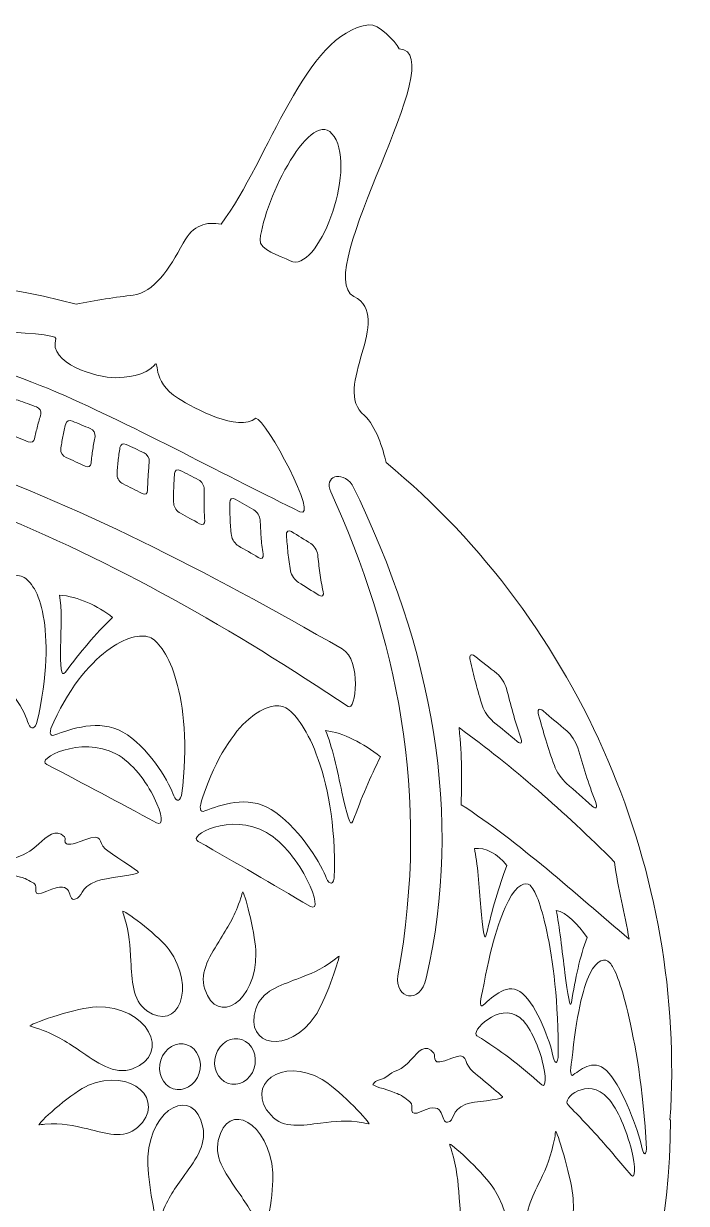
# Model space of a CAD drawing. Header units: centimetres. Extents: x -22.5 to 21.2, y -16.4 to 15.5.
# Drawn here: x -14.6 to -8.93, y 4.98 to 15.08 of the extents above; entities that cross this region are included whole.
import ezdxf

# ---------------------------------------------------------------- set-up
doc = ezdxf.new("R2010")
doc.units = ezdxf.units.CM
doc.header["$MEASUREMENT"] = 0
doc.layers.add('layer 1', color=7, linetype='Continuous')

msp = doc.modelspace()

# ---------------------------------------------------------------- linework, layer by layer
at = {"layer": 'layer 1', "color": 250, "lineweight": 9}
for points, knots in [([(-9.06536, 5.69932), (-9.06784, 5.69932), (-9.06914, 5.69932), (-9.06914, 5.69932), (-9.06914, 5.69932), (-8.92865, 7.80084), (-9.8198, 9.93828), (-11.4988, 11.32649), (-11.4988, 11.32649), (-11.52629, 11.44454), (-11.5877, 11.63869), (-11.6837, 11.72987), (-11.6837, 11.72987), (-11.97828, 11.96135), (-11.42037, 12.57154), (-11.77544, 12.74838), (-11.77544, 12.74838), (-12.1509, 12.94857), (-10.91594, 14.83874), (-11.38669, 14.86923), (-11.38669, 14.86923), (-11.42521, 14.9367), (-11.56457, 15.08459), (-11.64624, 15.07427), (-11.64624, 15.07427), (-12.19786, 15.00457), (-12.49537, 13.92631), (-12.91246, 13.36741), (-12.91246, 13.36741), (-13.03745, 13.39022), (-13.15153, 13.36417), (-13.23609, 13.20498), (-13.23609, 13.20498), (-13.35725, 12.98451), (-13.48688, 12.78333), (-13.6657, 12.76017), (-13.6657, 12.76017), (-13.79674, 12.74318), (-14.00272, 12.71655), (-14.15212, 12.68315), (-14.15212, 12.68315), (-17.14998, 13.46375), (-20.36092, 12.11421), (-21.76948, 9.28622), (-21.76948, 9.28622), (-22.34258, 8.13559), (-22.5406, 6.89419), (-22.41024, 5.69698), (-22.41024, 5.69698), (-22.41016, 5.6962), (-22.4097, 5.69932), (-22.41049, 5.69932), (-22.41049, 5.69932), (-22.41049, 2.2202), (-19.42309, -0.60017), (-15.73793, -0.60017), (-15.73793, -0.60017), (-12.05276, -0.60017), (-9.06536, 2.2202), (-9.06536, 5.69932)], [0, 0, 0, 0, 0.0625, 0.0625, 0.0625, 0.0625, 0.125, 0.125, 0.125, 0.125, 0.1875, 0.1875, 0.1875, 0.1875, 0.25, 0.25, 0.25, 0.25, 0.3125, 0.3125, 0.3125, 0.3125, 0.375, 0.375, 0.375, 0.375, 0.4375, 0.4375, 0.4375, 0.4375, 0.5, 0.5, 0.5, 0.5, 0.5625, 0.5625, 0.5625, 0.5625, 0.625, 0.625, 0.625, 0.625, 0.6875, 0.6875, 0.6875, 0.6875, 0.75, 0.75, 0.75, 0.75, 0.8125, 0.8125, 0.8125, 0.8125, 0.875, 0.875, 0.875, 0.875, 1, 1, 1, 1]), ([(-11.94518, 14.11882), (-12.13161, 14.40315), (-12.54216, 13.58491), (-12.57862, 13.23531), (-12.57862, 13.23531), (-12.58765, 13.14898), (-12.40753, 13.09873), (-12.31962, 13.05409), (-12.31962, 13.05409), (-12.09041, 12.9377), (-11.74746, 13.81954), (-11.94518, 14.11882)], [0, 0, 0, 0, 0.25, 0.25, 0.25, 0.25, 0.5, 0.5, 0.5, 0.5, 1, 1, 1, 1]), ([(-15.73109, 12.39123), (-15.87916, 12.42333), (-15.74424, 12.45741), (-15.5848, 12.46783), (-15.5848, 12.46783), (-15.492, 12.47389), (-14.30657, 12.44891), (-14.32634, 12.38887), (-14.32634, 12.38887), (-14.39684, 12.17467), (-13.98224, 12.05434), (-13.81366, 12.05285), (-13.81366, 12.05285), (-13.74104, 12.05219), (-13.55382, 12.07218), (-13.48334, 12.16097), (-13.48334, 12.16097), (-13.43372, 12.2235), (-13.5211, 12.02645), (-13.27678, 11.87455), (-13.27678, 11.87455), (-13.144, 11.79198), (-12.76577, 11.58287), (-12.61536, 11.70639), (-12.61536, 11.70639), (-12.52518, 11.69841), (-12.0638, 10.82234), (-12.23693, 10.90603), (-12.23693, 10.90603), (-12.8118, 11.18405), (-13.66465, 11.64513), (-14.30626, 11.92382), (-14.30626, 11.92382), (-14.49538, 12.00598), (-15.19729, 12.27542), (-15.73109, 12.39123)], [0, 0, 0, 0, 0.1, 0.1, 0.1, 0.1, 0.2, 0.2, 0.2, 0.2, 0.3, 0.3, 0.3, 0.3, 0.4, 0.4, 0.4, 0.4, 0.5, 0.5, 0.5, 0.5, 0.6, 0.6, 0.6, 0.6, 0.7, 0.7, 0.7, 0.7, 0.8, 0.8, 0.8, 0.8, 1, 1, 1, 1]), ([(-18.53664, 11.88726), (-16.40236, 12.0299), (-14.19861, 11.07097), (-11.87682, 9.73178), (-11.87682, 9.73178), (-11.70285, 9.6329), (-11.76344, 9.19527), (-11.8239, 9.23728), (-11.8239, 9.23728), (-13.77292, 10.54315), (-15.92032, 11.59442), (-18.5769, 11.74839), (-18.5769, 11.74839), (-18.65529, 11.76601), (-18.60205, 11.88833), (-18.53664, 11.88726)], [0, 0, 0, 0, 0.2, 0.2, 0.2, 0.2, 0.4, 0.4, 0.4, 0.4, 0.6, 0.6, 0.6, 0.6, 1, 1, 1, 1]), ([(-14.64833, 11.86051), (-14.59577, 11.8411), (-14.54481, 11.82249), (-14.49221, 11.80319), (-14.49221, 11.80319), (-14.4676, 11.79415), (-14.44874, 11.76615), (-14.45532, 11.7423), (-14.45532, 11.7423), (-14.46493, 11.70739), (-14.47544, 11.67271), (-14.48449, 11.63739), (-14.48449, 11.63739), (-14.49352, 11.60214), (-14.50254, 11.56658), (-14.50872, 11.53031), (-14.50872, 11.53031), (-14.51294, 11.50541), (-14.53773, 11.49422), (-14.5635, 11.50493), (-14.5635, 11.50493), (-14.61924, 11.52801), (-14.67314, 11.5509), (-14.72822, 11.57317), (-14.72822, 11.57317), (-14.75582, 11.58431), (-14.77497, 11.61143), (-14.76976, 11.63477), (-14.76976, 11.63477), (-14.76201, 11.66965), (-14.75258, 11.70353), (-14.74196, 11.73701), (-14.74196, 11.73701), (-14.73128, 11.77047), (-14.71948, 11.80357), (-14.7083, 11.83675), (-14.7083, 11.83675), (-14.70074, 11.85923), (-14.67457, 11.87018), (-14.64833, 11.86051)], [0, 0, 0, 0, 0.09090909, 0.09090909, 0.09090909, 0.09090909, 0.18181818, 0.18181818, 0.18181818, 0.18181818, 0.27272727, 0.27272727, 0.27272727, 0.27272727, 0.36363636, 0.36363636, 0.36363636, 0.36363636, 0.45454545, 0.45454545, 0.45454545, 0.45454545, 0.54545455, 0.54545455, 0.54545455, 0.54545455, 0.63636364, 0.63636364, 0.63636364, 0.63636364, 0.72727273, 0.72727273, 0.72727273, 0.72727273, 0.81818182, 0.81818182, 0.81818182, 0.81818182, 1, 1, 1, 1]), ([(-14.18546, 11.6817), (-14.13401, 11.66017), (-14.08416, 11.63933), (-14.03182, 11.61749), (-14.03182, 11.61749), (-14.00608, 11.60671), (-13.98705, 11.57661), (-13.99165, 11.55106), (-13.99165, 11.55106), (-13.99841, 11.5135), (-14.00552, 11.4759), (-14.01104, 11.43754), (-14.01104, 11.43754), (-14.01654, 11.39941), (-14.02232, 11.36109), (-14.02472, 11.32145), (-14.02472, 11.32145), (-14.02636, 11.29461), (-14.04978, 11.28325), (-14.07661, 11.29585), (-14.07661, 11.29585), (-14.13193, 11.32175), (-14.18465, 11.34693), (-14.23914, 11.37049), (-14.23914, 11.37049), (-14.26638, 11.38227), (-14.28896, 11.41273), (-14.28561, 11.43831), (-14.28561, 11.43831), (-14.28076, 11.47551), (-14.27422, 11.51271), (-14.2667, 11.54886), (-14.2667, 11.54886), (-14.25913, 11.58531), (-14.25161, 11.62158), (-14.24277, 11.65729), (-14.24277, 11.65729), (-14.23681, 11.68147), (-14.21121, 11.69249), (-14.18546, 11.6817)], [0, 0, 0, 0, 0.09090909, 0.09090909, 0.09090909, 0.09090909, 0.18181818, 0.18181818, 0.18181818, 0.18181818, 0.27272727, 0.27272727, 0.27272727, 0.27272727, 0.36363636, 0.36363636, 0.36363636, 0.36363636, 0.45454545, 0.45454545, 0.45454545, 0.45454545, 0.54545455, 0.54545455, 0.54545455, 0.54545455, 0.63636364, 0.63636364, 0.63636364, 0.63636364, 0.72727273, 0.72727273, 0.72727273, 0.72727273, 0.81818182, 0.81818182, 0.81818182, 0.81818182, 1, 1, 1, 1]), ([(-13.72578, 11.48245), (-13.67369, 11.4581), (-13.62404, 11.43486), (-13.57114, 11.41011), (-13.57114, 11.41011), (-13.54512, 11.39791), (-13.5246, 11.36526), (-13.52702, 11.33758), (-13.52702, 11.33758), (-13.53056, 11.29693), (-13.53406, 11.25606), (-13.53698, 11.21482), (-13.53698, 11.21482), (-13.53986, 11.17393), (-13.542, 11.13234), (-13.54117, 11.08961), (-13.54117, 11.08961), (-13.5406, 11.06066), (-13.56165, 11.04847), (-13.58873, 11.06261), (-13.58873, 11.06261), (-13.64449, 11.09161), (-13.69746, 11.11822), (-13.752, 11.14378), (-13.752, 11.14378), (-13.77965, 11.15674), (-13.8039, 11.19094), (-13.8031, 11.21843), (-13.8031, 11.21843), (-13.80193, 11.25935), (-13.79845, 11.29927), (-13.79428, 11.33893), (-13.79428, 11.33893), (-13.79009, 11.37841), (-13.78366, 11.41722), (-13.77806, 11.45609), (-13.77806, 11.45609), (-13.77428, 11.48249), (-13.75102, 11.49425), (-13.72578, 11.48245)], [0, 0, 0, 0, 0.09090909, 0.09090909, 0.09090909, 0.09090909, 0.18181818, 0.18181818, 0.18181818, 0.18181818, 0.27272727, 0.27272727, 0.27272727, 0.27272727, 0.36363636, 0.36363636, 0.36363636, 0.36363636, 0.45454545, 0.45454545, 0.45454545, 0.45454545, 0.54545455, 0.54545455, 0.54545455, 0.54545455, 0.63636364, 0.63636364, 0.63636364, 0.63636364, 0.72727273, 0.72727273, 0.72727273, 0.72727273, 0.81818182, 0.81818182, 0.81818182, 0.81818182, 1, 1, 1, 1]), ([(-13.26168, 11.25982), (-13.20896, 11.23271), (-13.15876, 11.20657), (-13.10533, 11.17887), (-13.10533, 11.17887), (-13.07901, 11.16526), (-13.05604, 11.12929), (-13.05661, 11.09942), (-13.05661, 11.09942), (-13.05749, 11.05581), (-13.05908, 11.01194), (-13.05826, 10.96717), (-13.05826, 10.96717), (-13.05749, 10.9225), (-13.0563, 10.87771), (-13.05176, 10.83112), (-13.05176, 10.83112), (-13.04877, 10.80028), (-13.06773, 10.78694), (-13.09586, 10.80303), (-13.09586, 10.80303), (-13.15206, 10.8352), (-13.20625, 10.86347), (-13.2612, 10.89211), (-13.2612, 10.89211), (-13.28909, 10.90659), (-13.31604, 10.94405), (-13.31764, 10.97422), (-13.31764, 10.97422), (-13.32002, 11.01865), (-13.31954, 11.06219), (-13.31784, 11.10485), (-13.31784, 11.10485), (-13.31608, 11.14767), (-13.31349, 11.19007), (-13.3115, 11.23237), (-13.3115, 11.23237), (-13.31013, 11.2613), (-13.28802, 11.27341), (-13.26168, 11.25982)], [0, 0, 0, 0, 0.09090909, 0.09090909, 0.09090909, 0.09090909, 0.18181818, 0.18181818, 0.18181818, 0.18181818, 0.27272727, 0.27272727, 0.27272727, 0.27272727, 0.36363636, 0.36363636, 0.36363636, 0.36363636, 0.45454545, 0.45454545, 0.45454545, 0.45454545, 0.54545455, 0.54545455, 0.54545455, 0.54545455, 0.63636364, 0.63636364, 0.63636364, 0.63636364, 0.72727273, 0.72727273, 0.72727273, 0.72727273, 0.81818182, 0.81818182, 0.81818182, 0.81818182, 1, 1, 1, 1]), ([(-11.97149, 11.07631), (-12.03661, 11.20975), (-11.88244, 11.26095), (-11.78941, 11.13731), (-11.78941, 11.13731), (-11.09882, 9.71915), (-10.83576, 8.31014), (-11.15542, 6.91359), (-11.15542, 6.91359), (-11.20582, 6.68082), (-11.42921, 6.73476), (-11.39833, 6.93343), (-11.39833, 6.93343), (-11.11326, 8.50308), (-11.41633, 9.83964), (-11.97149, 11.07631)], [0, 0, 0, 0, 0.2, 0.2, 0.2, 0.2, 0.4, 0.4, 0.4, 0.4, 0.6, 0.6, 0.6, 0.6, 1, 1, 1, 1]), ([(-12.79169, 11.01279), (-12.73768, 10.98226), (-12.68377, 10.95142), (-12.63137, 10.92167), (-12.63137, 10.92167), (-12.60398, 10.90618), (-12.57996, 10.86723), (-12.5782, 10.83502), (-12.5782, 10.83502), (-12.5756, 10.78735), (-12.57314, 10.73966), (-12.56956, 10.69123), (-12.56956, 10.69123), (-12.56598, 10.64326), (-12.56141, 10.59406), (-12.55348, 10.54415), (-12.55348, 10.54415), (-12.54806, 10.50998), (-12.5643, 10.49626), (-12.59356, 10.51411), (-12.59356, 10.51411), (-12.64974, 10.54831), (-12.70686, 10.58071), (-12.7631, 10.61286), (-12.7631, 10.61286), (-12.79044, 10.62847), (-12.81961, 10.66948), (-12.8239, 10.70236), (-12.8239, 10.70236), (-12.83022, 10.75084), (-12.83373, 10.79824), (-12.83521, 10.8448), (-12.83521, 10.8448), (-12.8367, 10.89105), (-12.83793, 10.93763), (-12.8384, 10.98346), (-12.8384, 10.98346), (-12.83874, 11.01451), (-12.81754, 11.02735), (-12.79169, 11.01279)], [0, 0, 0, 0, 0.09090909, 0.09090909, 0.09090909, 0.09090909, 0.18181818, 0.18181818, 0.18181818, 0.18181818, 0.27272727, 0.27272727, 0.27272727, 0.27272727, 0.36363636, 0.36363636, 0.36363636, 0.36363636, 0.45454545, 0.45454545, 0.45454545, 0.45454545, 0.54545455, 0.54545455, 0.54545455, 0.54545455, 0.63636364, 0.63636364, 0.63636364, 0.63636364, 0.72727273, 0.72727273, 0.72727273, 0.72727273, 0.81818182, 0.81818182, 0.81818182, 0.81818182, 1, 1, 1, 1]), ([(-12.30936, 10.73618), (-12.25409, 10.70206), (-12.19809, 10.6674), (-12.14357, 10.63379), (-12.14357, 10.63379), (-12.11672, 10.61724), (-12.08941, 10.57366), (-12.08541, 10.53902), (-12.08541, 10.53902), (-12.07944, 10.4869), (-12.07385, 10.43466), (-12.06688, 10.38282), (-12.06688, 10.38282), (-12.0598, 10.32991), (-12.05033, 10.27687), (-12.03854, 10.22214), (-12.03854, 10.22214), (-12.03066, 10.18551), (-12.04677, 10.17132), (-12.07624, 10.19076), (-12.07624, 10.19076), (-12.13364, 10.22862), (-12.19278, 10.26507), (-12.25104, 10.30122), (-12.25104, 10.30122), (-12.28016, 10.31927), (-12.3118, 10.36382), (-12.31842, 10.39964), (-12.31842, 10.39964), (-12.32809, 10.452), (-12.33441, 10.50326), (-12.33977, 10.5542), (-12.33977, 10.5542), (-12.34509, 10.60463), (-12.3486, 10.65475), (-12.35293, 10.70506), (-12.35293, 10.70506), (-12.35584, 10.73888), (-12.33622, 10.75274), (-12.30936, 10.73618)], [0, 0, 0, 0, 0.09090909, 0.09090909, 0.09090909, 0.09090909, 0.18181818, 0.18181818, 0.18181818, 0.18181818, 0.27272727, 0.27272727, 0.27272727, 0.27272727, 0.36363636, 0.36363636, 0.36363636, 0.36363636, 0.45454545, 0.45454545, 0.45454545, 0.45454545, 0.54545455, 0.54545455, 0.54545455, 0.54545455, 0.63636364, 0.63636364, 0.63636364, 0.63636364, 0.72727273, 0.72727273, 0.72727273, 0.72727273, 0.81818182, 0.81818182, 0.81818182, 0.81818182, 1, 1, 1, 1]), ([(-15.57821, 9.66383), (-15.63034, 9.5742), (-15.6239, 9.53807), (-15.57614, 9.55619), (-15.57614, 9.55619), (-15.43373, 9.61031), (-15.16818, 9.6981), (-14.96786, 9.5951), (-14.96786, 9.5951), (-14.7607, 9.4886), (-14.60053, 9.21574), (-14.56882, 9.10862), (-14.56882, 9.10862), (-14.55265, 9.05391), (-14.51557, 9.0285), (-14.49148, 9.09411), (-14.49148, 9.09411), (-14.39202, 9.51298), (-14.39964, 9.81303), (-14.43434, 10.01499), (-14.43434, 10.01499), (-14.4683, 10.21263), (-14.5456, 10.31826), (-14.60974, 10.34858), (-14.60974, 10.34858), (-14.67557, 10.37972), (-14.81884, 10.36174), (-14.9983, 10.26064), (-14.9983, 10.26064), (-15.17748, 10.15972), (-15.38917, 9.97243), (-15.57821, 9.66383)], [0, 0, 0, 0, 0.11111111, 0.11111111, 0.11111111, 0.11111111, 0.22222222, 0.22222222, 0.22222222, 0.22222222, 0.33333333, 0.33333333, 0.33333333, 0.33333333, 0.44444444, 0.44444444, 0.44444444, 0.44444444, 0.55555556, 0.55555556, 0.55555556, 0.55555556, 0.66666667, 0.66666667, 0.66666667, 0.66666667, 0.77777778, 0.77777778, 0.77777778, 0.77777778, 1, 1, 1, 1]), ([(-14.29661, 10.1926), (-14.13328, 10.17875), (-13.96981, 10.1006), (-13.84149, 10.00143), (-13.84149, 10.00143), (-13.91585, 9.92947), (-13.98528, 9.85472), (-14.05172, 9.77714), (-14.05172, 9.77714), (-14.11844, 9.69918), (-14.18226, 9.61807), (-14.24528, 9.5325), (-14.24528, 9.5325), (-14.28473, 9.47894), (-14.28921, 9.59312), (-14.28666, 9.74604), (-14.28666, 9.74604), (-14.28413, 9.89776), (-14.27266, 10.08803), (-14.29661, 10.1926)], [0, 0, 0, 0, 0.16666667, 0.16666667, 0.16666667, 0.16666667, 0.33333333, 0.33333333, 0.33333333, 0.33333333, 0.5, 0.5, 0.5, 0.5, 0.66666667, 0.66666667, 0.66666667, 0.66666667, 1, 1, 1, 1]), ([(-14.34421, 9.10819), (-14.39096, 9.01643), (-14.38158, 8.97743), (-14.33654, 8.99455), (-14.33654, 8.99455), (-14.20198, 9.04567), (-13.95544, 9.13398), (-13.75366, 9.01903), (-13.75366, 9.01903), (-13.54426, 8.8997), (-13.36322, 8.60638), (-13.32594, 8.49338), (-13.32594, 8.49338), (-13.3069, 8.43566), (-13.27002, 8.40784), (-13.25073, 8.47667), (-13.25073, 8.47667), (-13.19238, 8.91846), (-13.23389, 9.2408), (-13.29572, 9.45908), (-13.29572, 9.45908), (-13.35656, 9.67379), (-13.44602, 9.78934), (-13.51182, 9.82492), (-13.51182, 9.82492), (-13.57842, 9.861), (-13.70836, 9.8426), (-13.86153, 9.73542), (-13.86153, 9.73542), (-14.01565, 9.62759), (-14.19429, 9.4328), (-14.34421, 9.10819)], [0, 0, 0, 0, 0.11111111, 0.11111111, 0.11111111, 0.11111111, 0.22222222, 0.22222222, 0.22222222, 0.22222222, 0.33333333, 0.33333333, 0.33333333, 0.33333333, 0.44444444, 0.44444444, 0.44444444, 0.44444444, 0.55555556, 0.55555556, 0.55555556, 0.55555556, 0.66666667, 0.66666667, 0.66666667, 0.66666667, 0.77777778, 0.77777778, 0.77777778, 0.77777778, 1, 1, 1, 1]), ([(-10.74065, 9.66902), (-10.67845, 9.62064), (-10.61481, 9.57104), (-10.55121, 9.52156), (-10.55121, 9.52156), (-10.5172, 9.49512), (-10.481, 9.43776), (-10.46866, 9.39111), (-10.46866, 9.39111), (-10.4507, 9.32331), (-10.43354, 9.25471), (-10.41426, 9.18602), (-10.41426, 9.18602), (-10.39485, 9.11686), (-10.37384, 9.04688), (-10.34914, 8.97627), (-10.34914, 8.97627), (-10.33205, 8.92724), (-10.34292, 8.91027), (-10.37842, 8.93963), (-10.37842, 8.93963), (-10.44741, 8.99664), (-10.51542, 9.05332), (-10.5824, 9.10835), (-10.5824, 9.10835), (-10.6165, 9.13642), (-10.66028, 9.19646), (-10.67521, 9.24232), (-10.67521, 9.24232), (-10.6972, 9.30964), (-10.71549, 9.37558), (-10.73272, 9.4412), (-10.73272, 9.4412), (-10.74973, 9.50626), (-10.76392, 9.57087), (-10.77953, 9.63528), (-10.77953, 9.63528), (-10.79017, 9.67928), (-10.77248, 9.69376), (-10.74065, 9.66902)], [0, 0, 0, 0, 0.09090909, 0.09090909, 0.09090909, 0.09090909, 0.18181818, 0.18181818, 0.18181818, 0.18181818, 0.27272727, 0.27272727, 0.27272727, 0.27272727, 0.36363636, 0.36363636, 0.36363636, 0.36363636, 0.45454545, 0.45454545, 0.45454545, 0.45454545, 0.54545455, 0.54545455, 0.54545455, 0.54545455, 0.63636364, 0.63636364, 0.63636364, 0.63636364, 0.72727273, 0.72727273, 0.72727273, 0.72727273, 0.81818182, 0.81818182, 0.81818182, 0.81818182, 1, 1, 1, 1]), ([(-13.06729, 8.46456), (-13.10533, 8.36874), (-13.09373, 8.32684), (-13.05021, 8.344), (-13.05021, 8.344), (-12.92178, 8.39476), (-12.68985, 8.4828), (-12.48278, 8.35679), (-12.48278, 8.35679), (-12.26754, 8.22578), (-12.06478, 7.91036), (-12.01976, 7.78811), (-12.01976, 7.78811), (-11.99696, 7.7263), (-11.9588, 7.69548), (-11.94402, 7.76819), (-11.94402, 7.76819), (-11.92805, 8.24308), (-12.00694, 8.59231), (-12.09725, 8.82991), (-12.09725, 8.82991), (-12.18581, 9.06291), (-12.28842, 9.18774), (-12.35702, 9.22627), (-12.35702, 9.22627), (-12.42562, 9.26479), (-12.54518, 9.24496), (-12.67546, 9.13076), (-12.67546, 9.13076), (-12.80741, 9.01512), (-12.9532, 8.80751), (-13.06729, 8.46456)], [0, 0, 0, 0, 0.11111111, 0.11111111, 0.11111111, 0.11111111, 0.22222222, 0.22222222, 0.22222222, 0.22222222, 0.33333333, 0.33333333, 0.33333333, 0.33333333, 0.44444444, 0.44444444, 0.44444444, 0.44444444, 0.55555556, 0.55555556, 0.55555556, 0.55555556, 0.66666667, 0.66666667, 0.66666667, 0.66666667, 0.77777778, 0.77777778, 0.77777778, 0.77777778, 1, 1, 1, 1]), ([(-10.15525, 9.2004), (-10.08877, 9.14458), (-10.0208, 9.08755), (-9.9514, 9.02947), (-9.9514, 9.02947), (-9.91668, 9.0004), (-9.8749, 8.93472), (-9.8594, 8.88372), (-9.8594, 8.88372), (-9.83652, 8.80838), (-9.81449, 8.73278), (-9.78986, 8.65664), (-9.78986, 8.65664), (-9.76513, 8.58011), (-9.73825, 8.50286), (-9.70804, 8.4241), (-9.70804, 8.4241), (-9.68761, 8.37091), (-9.69814, 8.35331), (-9.73581, 8.38647), (-9.73581, 8.38647), (-9.81046, 8.45216), (-9.8829, 8.51627), (-9.95544, 8.58011), (-9.95544, 8.58011), (-9.99241, 8.61264), (-10.04113, 8.68206), (-10.05934, 8.73214), (-10.05934, 8.73214), (-10.08641, 8.80663), (-10.11069, 8.87944), (-10.1326, 8.95171), (-10.1326, 8.95171), (-10.15434, 9.0235), (-10.1734, 9.09476), (-10.19354, 9.16583), (-10.19354, 9.16583), (-10.20722, 9.21416), (-10.18922, 9.22895), (-10.15525, 9.2004)], [0, 0, 0, 0, 0.09090909, 0.09090909, 0.09090909, 0.09090909, 0.18181818, 0.18181818, 0.18181818, 0.18181818, 0.27272727, 0.27272727, 0.27272727, 0.27272727, 0.36363636, 0.36363636, 0.36363636, 0.36363636, 0.45454545, 0.45454545, 0.45454545, 0.45454545, 0.54545455, 0.54545455, 0.54545455, 0.54545455, 0.63636364, 0.63636364, 0.63636364, 0.63636364, 0.72727273, 0.72727273, 0.72727273, 0.72727273, 0.81818182, 0.81818182, 0.81818182, 0.81818182, 1, 1, 1, 1]), ([(-14.40538, 8.74243), (-14.50781, 8.7861), (-14.11138, 8.99295), (-13.81278, 8.8337), (-13.81278, 8.8337), (-13.66977, 8.75742), (-13.5509, 8.59203), (-13.48393, 8.45566), (-13.48393, 8.45566), (-13.41696, 8.3193), (-13.40081, 8.20983), (-13.46472, 8.24275), (-13.46472, 8.24275), (-13.80206, 8.42527), (-14.06945, 8.56776), (-14.40538, 8.74243)], [0, 0, 0, 0, 0.2, 0.2, 0.2, 0.2, 0.4, 0.4, 0.4, 0.4, 0.6, 0.6, 0.6, 0.6, 1, 1, 1, 1]), ([(-12.01768, 9.03263), (-11.86674, 9.0154), (-11.69413, 8.92344), (-11.54718, 8.80787), (-11.54718, 8.80787), (-11.5923, 8.72156), (-11.63276, 8.63276), (-11.67149, 8.54104), (-11.67149, 8.54104), (-11.71018, 8.4494), (-11.74776, 8.35512), (-11.78456, 8.25604), (-11.78456, 8.25604), (-11.80746, 8.19438), (-11.83844, 8.32671), (-11.87744, 8.50591), (-11.87744, 8.50591), (-11.91629, 8.68414), (-11.96278, 8.90859), (-12.01768, 9.03263)], [0, 0, 0, 0, 0.16666667, 0.16666667, 0.16666667, 0.16666667, 0.33333333, 0.33333333, 0.33333333, 0.33333333, 0.5, 0.5, 0.5, 0.5, 0.66666667, 0.66666667, 0.66666667, 0.66666667, 1, 1, 1, 1]), ([(-10.87524, 9.05731), (-10.41428, 8.72267), (-9.98125, 8.34507), (-9.54326, 7.90632), (-9.54326, 7.90632), (-9.51592, 7.68082), (-9.45706, 7.46779), (-9.41864, 7.2465), (-9.41864, 7.2465), (-9.88233, 7.6401), (-10.35821, 8.07355), (-10.85649, 8.39772), (-10.85649, 8.39772), (-10.85302, 8.65126), (-10.84757, 8.78651), (-10.87524, 9.05731)], [0, 0, 0, 0, 0.2, 0.2, 0.2, 0.2, 0.4, 0.4, 0.4, 0.4, 0.6, 0.6, 0.6, 0.6, 1, 1, 1, 1]), ([(-13.10748, 8.08286), (-13.21057, 8.13175), (-12.82902, 8.33662), (-12.52392, 8.16031), (-12.52392, 8.16031), (-12.37756, 8.07574), (-12.24805, 7.89978), (-12.17425, 7.75306), (-12.17425, 7.75306), (-12.10065, 7.60667), (-12.08176, 7.48948), (-12.1477, 7.52696), (-12.1477, 7.52696), (-12.49376, 7.73075), (-12.76662, 7.89014), (-13.10748, 8.08286)], [0, 0, 0, 0, 0.2, 0.2, 0.2, 0.2, 0.4, 0.4, 0.4, 0.4, 0.6, 0.6, 0.6, 0.6, 1, 1, 1, 1]), ([(-14.60713, 7.77176), (-14.60858, 7.77167), (-14.73949, 7.81004), (-14.77578, 7.81022), (-14.77578, 7.81022), (-14.79088, 7.81028), (-14.84472, 7.82539), (-14.85781, 7.83246), (-14.85781, 7.83246), (-14.82493, 7.88179), (-14.77374, 7.86702), (-14.69456, 7.92659), (-14.69456, 7.92659), (-14.63017, 7.9751), (-14.59778, 7.9472), (-14.47214, 8.06275), (-14.47214, 8.06275), (-14.40758, 8.12216), (-14.32536, 8.20115), (-14.25297, 8.12236), (-14.25297, 8.12236), (-14.23158, 8.09908), (-14.30528, 8.00875), (-14.07988, 8.09619), (-14.07988, 8.09619), (-13.91381, 8.16059), (-13.96621, 8.07419), (-13.90618, 8.02108), (-13.90618, 8.02108), (-13.86584, 7.98536), (-13.61269, 7.82675), (-13.61854, 7.81772), (-13.61854, 7.81772), (-13.634, 7.7939), (-13.90485, 7.77252), (-13.97925, 7.74426), (-13.97925, 7.74426), (-14.13242, 7.68603), (-14.09116, 7.60384), (-14.16518, 7.58788), (-14.16518, 7.58788), (-14.24202, 7.5713), (-14.15341, 7.77219), (-14.40338, 7.65684), (-14.40338, 7.65684), (-14.55048, 7.58895), (-14.4715, 7.697), (-14.50941, 7.72102), (-14.50941, 7.72102), (-14.52077, 7.72822), (-14.5981, 7.77227), (-14.60713, 7.77176)], [0, 0, 0, 0, 0.07142857, 0.07142857, 0.07142857, 0.07142857, 0.14285714, 0.14285714, 0.14285714, 0.14285714, 0.21428571, 0.21428571, 0.21428571, 0.21428571, 0.28571429, 0.28571429, 0.28571429, 0.28571429, 0.35714286, 0.35714286, 0.35714286, 0.35714286, 0.42857143, 0.42857143, 0.42857143, 0.42857143, 0.5, 0.5, 0.5, 0.5, 0.57142857, 0.57142857, 0.57142857, 0.57142857, 0.64285714, 0.64285714, 0.64285714, 0.64285714, 0.71428571, 0.71428571, 0.71428571, 0.71428571, 0.78571429, 0.78571429, 0.78571429, 0.78571429, 0.85714286, 0.85714286, 0.85714286, 0.85714286, 1, 1, 1, 1]), ([(-10.74381, 8.0214), (-10.64781, 8.03703), (-10.54658, 7.97494), (-10.46526, 7.87858), (-10.46526, 7.87858), (-10.50037, 7.78796), (-10.5319, 7.69399), (-10.56072, 7.5953), (-10.56072, 7.5953), (-10.58946, 7.49656), (-10.61585, 7.39279), (-10.64313, 7.28439), (-10.64313, 7.28439), (-10.66013, 7.21679), (-10.67317, 7.34408), (-10.68785, 7.51823), (-10.68785, 7.51823), (-10.70245, 7.69082), (-10.71749, 7.90755), (-10.74381, 8.0214)], [0, 0, 0, 0, 0.16666667, 0.16666667, 0.16666667, 0.16666667, 0.33333333, 0.33333333, 0.33333333, 0.33333333, 0.5, 0.5, 0.5, 0.5, 0.66666667, 0.66666667, 0.66666667, 0.66666667, 1, 1, 1, 1]), ([(-10.67437, 6.80112), (-10.70101, 6.69684), (-10.69522, 6.65748), (-10.66789, 6.68262), (-10.66789, 6.68262), (-10.58772, 6.75623), (-10.44918, 6.88648), (-10.33109, 6.78198), (-10.33109, 6.78198), (-10.20685, 6.67204), (-10.09441, 6.36691), (-10.0713, 6.24908), (-10.0713, 6.24908), (-10.05982, 6.19068), (-10.0386, 6.16235), (-10.02765, 6.23338), (-10.02765, 6.23338), (-10.0213, 6.71338), (-10.07293, 7.07142), (-10.12358, 7.31275), (-10.12358, 7.31275), (-10.17314, 7.54863), (-10.22752, 7.67182), (-10.26686, 7.70754), (-10.26686, 7.70754), (-10.30626, 7.74334), (-10.37924, 7.714), (-10.45233, 7.57519), (-10.45233, 7.57519), (-10.52734, 7.4327), (-10.6062, 7.18211), (-10.67437, 6.80112)], [0, 0, 0, 0, 0.11111111, 0.11111111, 0.11111111, 0.11111111, 0.22222222, 0.22222222, 0.22222222, 0.22222222, 0.33333333, 0.33333333, 0.33333333, 0.33333333, 0.44444444, 0.44444444, 0.44444444, 0.44444444, 0.55555556, 0.55555556, 0.55555556, 0.55555556, 0.66666667, 0.66666667, 0.66666667, 0.66666667, 0.77777778, 0.77777778, 0.77777778, 0.77777778, 1, 1, 1, 1]), ([(-12.72586, 7.6511), (-12.70069, 7.61508), (-12.61618, 7.26783), (-12.61421, 7.12442), (-12.61421, 7.12442), (-12.60858, 6.7158), (-12.94548, 6.49308), (-13.05212, 6.81916), (-13.05212, 6.81916), (-13.10162, 6.97046), (-12.99916, 7.1158), (-12.91712, 7.25044), (-12.91712, 7.25044), (-12.84452, 7.36956), (-12.79348, 7.44679), (-12.74296, 7.60008), (-12.74296, 7.60008), (-12.73822, 7.61443), (-12.72785, 7.65395), (-12.72586, 7.6511)], [0, 0, 0, 0, 0.16666667, 0.16666667, 0.16666667, 0.16666667, 0.33333333, 0.33333333, 0.33333333, 0.33333333, 0.5, 0.5, 0.5, 0.5, 0.66666667, 0.66666667, 0.66666667, 0.66666667, 1, 1, 1, 1]), ([(-13.75498, 7.48708), (-13.71088, 7.4756), (-13.43689, 7.26484), (-13.35681, 7.15523), (-13.35681, 7.15523), (-13.12361, 6.83602), (-13.27816, 6.44468), (-13.54804, 6.63443), (-13.54804, 6.63443), (-13.67456, 6.72338), (-13.67482, 6.90091), (-13.68445, 7.05804), (-13.68445, 7.05804), (-13.69284, 7.19512), (-13.69517, 7.28656), (-13.74108, 7.43824), (-13.74108, 7.43824), (-13.74484, 7.45064), (-13.75645, 7.4875), (-13.75498, 7.48708)], [0, 0, 0, 0, 0.16666667, 0.16666667, 0.16666667, 0.16666667, 0.33333333, 0.33333333, 0.33333333, 0.33333333, 0.5, 0.5, 0.5, 0.5, 0.66666667, 0.66666667, 0.66666667, 0.66666667, 1, 1, 1, 1]), ([(-10.04386, 7.49306), (-9.95552, 7.47375), (-9.85917, 7.37867), (-9.77964, 7.2603), (-9.77964, 7.2603), (-9.80978, 7.17844), (-9.83533, 7.0916), (-9.85657, 6.99918), (-9.85657, 6.99918), (-9.87792, 6.90624), (-9.89542, 6.808), (-9.91254, 6.7045), (-9.91254, 6.7045), (-9.92322, 6.63974), (-9.94432, 6.77514), (-9.96874, 6.95907), (-9.96874, 6.95907), (-9.99296, 7.14123), (-10.01602, 7.3684), (-10.04386, 7.49306)], [0, 0, 0, 0, 0.16666667, 0.16666667, 0.16666667, 0.16666667, 0.33333333, 0.33333333, 0.33333333, 0.33333333, 0.5, 0.5, 0.5, 0.5, 0.66666667, 0.66666667, 0.66666667, 0.66666667, 1, 1, 1, 1]), ([(-11.90249, 7.10175), (-11.90385, 7.05351), (-12.02661, 6.7063), (-12.10598, 6.58968), (-12.10598, 6.58968), (-12.33006, 6.26055), (-12.71852, 6.32046), (-12.61413, 6.6507), (-12.61413, 6.6507), (-12.56556, 6.80438), (-12.40329, 6.84986), (-12.26505, 6.90444), (-12.26505, 6.90444), (-12.1447, 6.95192), (-12.0629, 6.97903), (-11.94333, 7.06982), (-11.94333, 7.06982), (-11.93196, 7.07842), (-11.90244, 7.10312), (-11.90249, 7.10175)], [0, 0, 0, 0, 0.16666667, 0.16666667, 0.16666667, 0.16666667, 0.33333333, 0.33333333, 0.33333333, 0.33333333, 0.5, 0.5, 0.5, 0.5, 0.66666667, 0.66666667, 0.66666667, 0.66666667, 1, 1, 1, 1]), ([(-9.90902, 6.21086), (-9.92821, 6.11004), (-9.92088, 6.0667), (-9.89684, 6.08479), (-9.89684, 6.08479), (-9.82584, 6.13804), (-9.7076, 6.23547), (-9.59032, 6.0979), (-9.59032, 6.0979), (-9.46749, 5.95374), (-9.34144, 5.60827), (-9.31328, 5.47607), (-9.31328, 5.47607), (-9.29928, 5.41032), (-9.27792, 5.37634), (-9.27085, 5.45226), (-9.27085, 5.45226), (-9.29594, 5.97416), (-9.36909, 6.36178), (-9.43036, 6.62092), (-9.43036, 6.62092), (-9.48936, 6.87032), (-9.5456, 7.00334), (-9.58416, 7.04539), (-9.58416, 7.04539), (-9.62377, 7.0887), (-9.69352, 7.07411), (-9.75497, 6.94992), (-9.75497, 6.94992), (-9.81746, 6.82355), (-9.87126, 6.58659), (-9.90902, 6.21086)], [0, 0, 0, 0, 0.11111111, 0.11111111, 0.11111111, 0.11111111, 0.22222222, 0.22222222, 0.22222222, 0.22222222, 0.33333333, 0.33333333, 0.33333333, 0.33333333, 0.44444444, 0.44444444, 0.44444444, 0.44444444, 0.55555556, 0.55555556, 0.55555556, 0.55555556, 0.66666667, 0.66666667, 0.66666667, 0.66666667, 0.77777778, 0.77777778, 0.77777778, 0.77777778, 1, 1, 1, 1]), ([(-14.54902, 6.50355), (-14.5108, 6.53864), (-14.13457, 6.66178), (-13.98094, 6.66628), (-13.98094, 6.66628), (-13.54585, 6.67912), (-13.32774, 6.26496), (-13.66953, 6.13692), (-13.66953, 6.13692), (-13.8284, 6.07739), (-13.98166, 6.1976), (-14.12286, 6.29128), (-14.12286, 6.29128), (-14.24774, 6.3741), (-14.3312, 6.4337), (-14.49293, 6.48596), (-14.49293, 6.48596), (-14.50874, 6.49106), (-14.55072, 6.50198), (-14.54902, 6.50355)], [0, 0, 0, 0, 0.16666667, 0.16666667, 0.16666667, 0.16666667, 0.33333333, 0.33333333, 0.33333333, 0.33333333, 0.5, 0.5, 0.5, 0.5, 0.66666667, 0.66666667, 0.66666667, 0.66666667, 1, 1, 1, 1]), ([(-10.72178, 6.41987), (-10.78481, 6.4479), (-10.53184, 6.71387), (-10.35612, 6.57598), (-10.35612, 6.57598), (-10.27042, 6.50876), (-10.19972, 6.34306), (-10.16316, 6.20644), (-10.16316, 6.20644), (-10.12721, 6.07208), (-10.12981, 5.96892), (-10.16689, 6.0006), (-10.16689, 6.0006), (-10.26466, 6.08519), (-10.35185, 6.15982), (-10.44152, 6.228), (-10.44152, 6.228), (-10.52937, 6.29488), (-10.62036, 6.35523), (-10.72178, 6.41987)], [0, 0, 0, 0, 0.16666667, 0.16666667, 0.16666667, 0.16666667, 0.33333333, 0.33333333, 0.33333333, 0.33333333, 0.5, 0.5, 0.5, 0.5, 0.66666667, 0.66666667, 0.66666667, 0.66666667, 1, 1, 1, 1]), ([(-13.17249, 6.32728), (-13.09005, 6.27587), (-13.0645, 6.157), (-13.11508, 6.06211), (-13.11508, 6.06211), (-13.16566, 5.96722), (-13.2712, 5.93048), (-13.35329, 5.98096), (-13.35329, 5.98096), (-13.43534, 6.03142), (-13.46436, 6.15174), (-13.41357, 6.24703), (-13.41357, 6.24703), (-13.36277, 6.34235), (-13.25489, 6.37868), (-13.17249, 6.32728)], [0, 0, 0, 0, 0.2, 0.2, 0.2, 0.2, 0.4, 0.4, 0.4, 0.4, 0.6, 0.6, 0.6, 0.6, 1, 1, 1, 1]), ([(-12.70332, 6.3716), (-12.62153, 6.32051), (-12.59441, 6.20142), (-12.64436, 6.10616), (-12.64436, 6.10616), (-12.69428, 6.01094), (-12.80217, 5.97615), (-12.88461, 6.02758), (-12.88461, 6.02758), (-12.96705, 6.07899), (-12.99334, 6.19636), (-12.94265, 6.29148), (-12.94265, 6.29148), (-12.89194, 6.38663), (-12.78506, 6.42268), (-12.70332, 6.3716)], [0, 0, 0, 0, 0.2, 0.2, 0.2, 0.2, 0.4, 0.4, 0.4, 0.4, 0.6, 0.6, 0.6, 0.6, 1, 1, 1, 1]), ([(-11.38441, 5.91603), (-11.38597, 5.91608), (-11.50536, 5.96674), (-11.53845, 5.9705), (-11.53845, 5.9705), (-11.55254, 5.97211), (-11.60365, 5.99316), (-11.61328, 6.00055), (-11.61328, 6.00055), (-11.58766, 6.05196), (-11.53792, 6.02964), (-11.46974, 6.08847), (-11.46974, 6.08847), (-11.4154, 6.13539), (-11.38438, 6.103), (-11.28133, 6.21982), (-11.28133, 6.21982), (-11.22796, 6.2803), (-11.16246, 6.36182), (-11.09185, 6.26987), (-11.09185, 6.26987), (-11.06972, 6.24108), (-11.12833, 6.1462), (-10.93684, 6.22736), (-10.93684, 6.22736), (-10.79756, 6.28634), (-10.83576, 6.19668), (-10.77749, 6.1335), (-10.77749, 6.1335), (-10.73862, 6.09135), (-10.49832, 5.90394), (-10.50258, 5.89456), (-10.50258, 5.89456), (-10.51417, 5.86883), (-10.75376, 5.8589), (-10.81704, 5.83378), (-10.81704, 5.83378), (-10.95048, 5.78088), (-10.90841, 5.69026), (-10.97373, 5.67942), (-10.97373, 5.67942), (-11.0425, 5.66798), (-10.97532, 5.87764), (-11.19434, 5.77376), (-11.19434, 5.77376), (-11.32352, 5.71247), (-11.25642, 5.82254), (-11.29308, 5.85246), (-11.29308, 5.85246), (-11.30366, 5.8611), (-11.3761, 5.91584), (-11.38441, 5.91603)], [0, 0, 0, 0, 0.07142857, 0.07142857, 0.07142857, 0.07142857, 0.14285714, 0.14285714, 0.14285714, 0.14285714, 0.21428571, 0.21428571, 0.21428571, 0.21428571, 0.28571429, 0.28571429, 0.28571429, 0.28571429, 0.35714286, 0.35714286, 0.35714286, 0.35714286, 0.42857143, 0.42857143, 0.42857143, 0.42857143, 0.5, 0.5, 0.5, 0.5, 0.57142857, 0.57142857, 0.57142857, 0.57142857, 0.64285714, 0.64285714, 0.64285714, 0.64285714, 0.71428571, 0.71428571, 0.71428571, 0.71428571, 0.78571429, 0.78571429, 0.78571429, 0.78571429, 0.85714286, 0.85714286, 0.85714286, 0.85714286, 1, 1, 1, 1]), ([(-11.64434, 5.66452), (-11.6646, 5.7104), (-11.92481, 5.97572), (-12.04745, 6.04648), (-12.04745, 6.04648), (-12.3909, 6.24462), (-12.72097, 5.99848), (-12.48506, 5.73851), (-12.48506, 5.73851), (-12.37653, 5.61886), (-12.21094, 5.65438), (-12.06124, 5.67183), (-12.06124, 5.67183), (-11.93038, 5.68704), (-11.844, 5.70066), (-11.69406, 5.67476), (-11.69406, 5.67476), (-11.68024, 5.67242), (-11.6435, 5.66266), (-11.64434, 5.66452)], [0, 0, 0, 0, 0.16666667, 0.16666667, 0.16666667, 0.16666667, 0.33333333, 0.33333333, 0.33333333, 0.33333333, 0.5, 0.5, 0.5, 0.5, 0.66666667, 0.66666667, 0.66666667, 0.66666667, 1, 1, 1, 1]), ([(-14.47157, 5.65792), (-14.44989, 5.70144), (-14.1764, 5.94143), (-14.04885, 5.99607), (-14.04885, 5.99607), (-13.68192, 6.15327), (-13.37318, 5.86224), (-13.62706, 5.63484), (-13.62706, 5.63484), (-13.74533, 5.52888), (-13.90662, 5.58768), (-14.05252, 5.62156), (-14.05252, 5.62156), (-14.18518, 5.6524), (-14.2694, 5.67208), (-14.42116, 5.6623), (-14.42116, 5.6623), (-14.43601, 5.66138), (-14.4726, 5.65584), (-14.47157, 5.65792)], [0, 0, 0, 0, 0.16666667, 0.16666667, 0.16666667, 0.16666667, 0.33333333, 0.33333333, 0.33333333, 0.33333333, 0.5, 0.5, 0.5, 0.5, 0.66666667, 0.66666667, 0.66666667, 0.66666667, 1, 1, 1, 1]), ([(-9.94168, 5.82743), (-10.00213, 5.87794), (-9.77264, 6.07671), (-9.60058, 5.88632), (-9.60058, 5.88632), (-9.51685, 5.79366), (-9.43988, 5.60276), (-9.40006, 5.44662), (-9.40006, 5.44662), (-9.36149, 5.29519), (-9.36469, 5.18252), (-9.40192, 5.2255), (-9.40192, 5.2255), (-9.49861, 5.34115), (-9.5845, 5.44307), (-9.67209, 5.54087), (-9.67209, 5.54087), (-9.75789, 5.63662), (-9.8452, 5.7287), (-9.94168, 5.82743)], [0, 0, 0, 0, 0.16666667, 0.16666667, 0.16666667, 0.16666667, 0.33333333, 0.33333333, 0.33333333, 0.33333333, 0.5, 0.5, 0.5, 0.5, 0.66666667, 0.66666667, 0.66666667, 0.66666667, 1, 1, 1, 1]), ([(-13.45321, 4.80592), (-13.4792, 4.84812), (-13.54956, 5.2312), (-13.54008, 5.38236), (-13.54008, 5.38236), (-13.51316, 5.81147), (-13.14436, 5.99222), (-13.06856, 5.6383), (-13.06856, 5.6383), (-13.0334, 5.47418), (-13.148, 5.3371), (-13.2403, 5.20667), (-13.2403, 5.20667), (-13.32189, 5.09138), (-13.3767, 5.01562), (-13.43373, 4.85836), (-13.43373, 4.85836), (-13.43906, 4.84371), (-13.45157, 4.8033), (-13.45321, 4.80592)], [0, 0, 0, 0, 0.16666667, 0.16666667, 0.16666667, 0.16666667, 0.33333333, 0.33333333, 0.33333333, 0.33333333, 0.5, 0.5, 0.5, 0.5, 0.66666667, 0.66666667, 0.66666667, 0.66666667, 1, 1, 1, 1]), ([(-12.54894, 4.67596), (-12.52384, 4.71678), (-12.46078, 5.09568), (-12.47028, 5.24762), (-12.47028, 5.24762), (-12.49706, 5.67694), (-12.85765, 5.8748), (-12.93616, 5.52367), (-12.93616, 5.52367), (-12.97273, 5.36007), (-12.85664, 5.21655), (-12.76533, 5.08246), (-12.76533, 5.08246), (-12.68388, 4.96276), (-12.62996, 4.88708), (-12.56753, 4.72874), (-12.56753, 4.72874), (-12.56169, 4.71383), (-12.55014, 4.67402), (-12.54894, 4.67596)], [0, 0, 0, 0, 0.16666667, 0.16666667, 0.16666667, 0.16666667, 0.33333333, 0.33333333, 0.33333333, 0.33333333, 0.5, 0.5, 0.5, 0.5, 0.66666667, 0.66666667, 0.66666667, 0.66666667, 1, 1, 1, 1]), ([(-10.04744, 5.6037), (-10.0213, 5.5627), (-9.90848, 5.17954), (-9.89768, 5.02332), (-9.89768, 5.02332), (-9.86714, 4.58172), (-10.16909, 4.37627), (-10.28166, 4.72955), (-10.28166, 4.72955), (-10.33384, 4.89316), (-10.24632, 5.0386), (-10.1813, 5.17808), (-10.1813, 5.17808), (-10.12385, 5.30116), (-10.08722, 5.38375), (-10.056, 5.54638), (-10.056, 5.54638), (-10.05286, 5.56288), (-10.04834, 5.60515), (-10.04744, 5.6037)], [0, 0, 0, 0, 0.16666667, 0.16666667, 0.16666667, 0.16666667, 0.33333333, 0.33333333, 0.33333333, 0.33333333, 0.5, 0.5, 0.5, 0.5, 0.66666667, 0.66666667, 0.66666667, 0.66666667, 1, 1, 1, 1]), ([(-10.95692, 5.49295), (-10.91453, 5.47783), (-10.65433, 5.23234), (-10.57418, 5.10666), (-10.57418, 5.10666), (-10.34829, 4.75226), (-10.4857, 4.35338), (-10.73994, 4.57371), (-10.73994, 4.57371), (-10.86068, 4.67836), (-10.86072, 4.86486), (-10.87388, 5.0323), (-10.87388, 5.0323), (-10.88544, 5.17898), (-10.89094, 5.27734), (-10.93914, 5.43855), (-10.93914, 5.43855), (-10.9433, 5.45252), (-10.95832, 5.49342), (-10.95692, 5.49295)], [0, 0, 0, 0, 0.16666667, 0.16666667, 0.16666667, 0.16666667, 0.33333333, 0.33333333, 0.33333333, 0.33333333, 0.5, 0.5, 0.5, 0.5, 0.66666667, 0.66666667, 0.66666667, 0.66666667, 1, 1, 1, 1])]:
    msp.add_open_spline(points, degree=3, knots=knots, dxfattribs=at)

doc.saveas('drawing.dxf')
